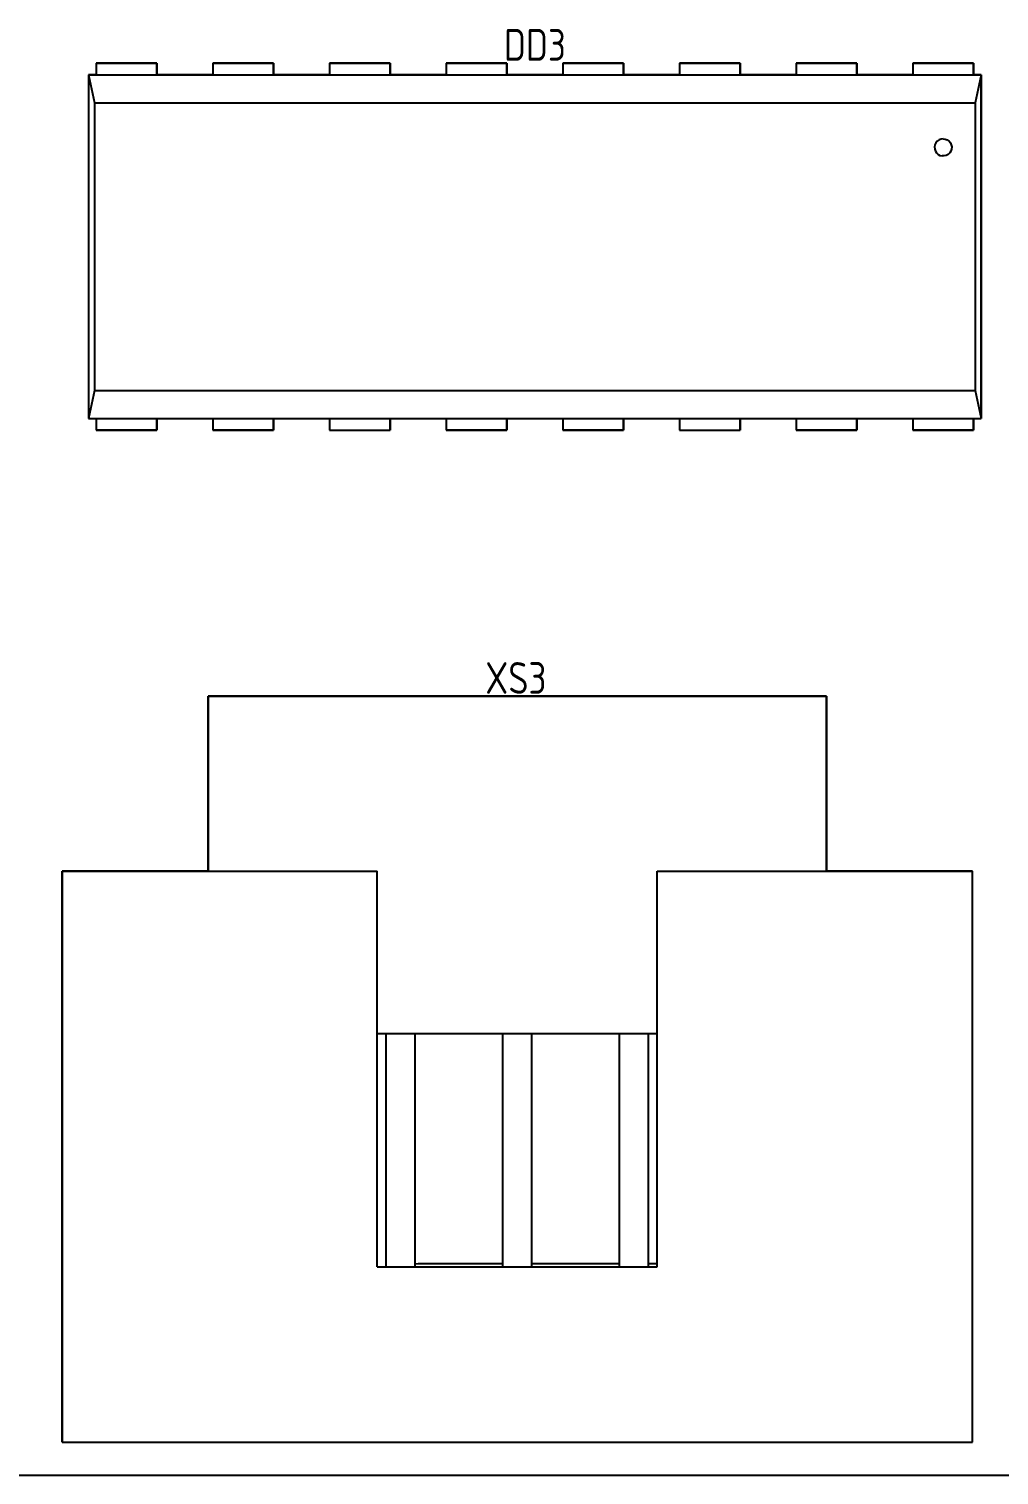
# Model space of a CAD drawing. Header units: inches. Extents: x 0 to 841, y -594 to 0.
# Drawn here: x 259.4 to 301.6, y -455.4 to -392.4 of the extents above; entities that cross this region are included whole.
import ezdxf

# ---------------------------------------------------------------- set-up
doc = ezdxf.new("R2010")
doc.units = ezdxf.units.IN
doc.header["$MEASUREMENT"] = 0
doc.styles.add('GOST type A0', font='GOST_A.TTF', dxfattribs={"height": 2.116667})

msp = doc.modelspace()

# ---------------------------------------------------------------- linework, layer by layer
at = {"color": 7, "true_color": 0xffffff}
for p, q in [((264.926, -393.9), (262.286, -393.9)), ((262.286, -393.9), (262.286, -394.41)), ((262.286, -393.9), (262.286, -394.41)), ((262.286, -393.9), (264.926, -393.9)), ((264.926, -394.41), (264.926, -393.9)), ((264.926, -393.9), (264.926, -394.41)), ((270.006, -393.9), (267.366, -393.9)), ((267.366, -393.9), (267.366, -394.41)), ((267.366, -393.9), (267.366, -394.41)), ((267.366, -393.9), (270.006, -393.9)), ((270.006, -394.41), (270.006, -393.9)), ((270.006, -393.9), (270.006, -394.41)), ((275.086, -393.9), (272.446, -393.9)), ((272.446, -393.9), (272.446, -394.41)), ((272.446, -393.9), (272.446, -394.41)), ((272.446, -393.9), (275.086, -393.9)), ((275.086, -394.41), (275.086, -393.9)), ((275.086, -393.9), (275.086, -394.41)), ((280.166, -393.9), (277.526, -393.9)), ((277.526, -393.9), (277.526, -394.41)), ((277.526, -393.9), (277.526, -394.41)), ((277.526, -393.9), (280.166, -393.9)), ((280.166, -394.41), (280.166, -393.9)), ((280.166, -393.9), (280.166, -394.41)), ((285.246, -393.9), (282.606, -393.9)), ((282.606, -393.9), (282.606, -394.41)), ((282.606, -393.9), (282.606, -394.41)), ((282.606, -393.9), (285.246, -393.9)), ((285.246, -394.41), (285.246, -393.9)), ((285.246, -393.9), (285.246, -394.41)), ((290.326, -393.9), (287.686, -393.9)), ((287.686, -393.9), (287.686, -394.41)), ((287.686, -393.9), (287.686, -394.41)), ((287.686, -393.9), (290.326, -393.9)), ((290.326, -394.41), (290.326, -393.9)), ((290.326, -393.9), (290.326, -394.41)), ((295.406, -393.9), (292.766, -393.9)), ((292.766, -393.9), (292.766, -394.41)), ((292.766, -393.9), (292.766, -394.41)), ((292.766, -393.9), (295.406, -393.9)), ((295.406, -394.41), (295.406, -393.9)), ((295.406, -393.9), (295.406, -394.41)), ((300.486, -393.9), (297.846, -393.9)), ((297.846, -393.9), (297.846, -394.41)), ((297.846, -393.9), (297.846, -394.41)), ((297.846, -393.9), (300.486, -393.9)), ((300.486, -394.41), (300.486, -393.9)), ((300.486, -393.9), (300.486, -394.41)), ((262.286, -394.41), (261.954, -394.41)), ((261.954, -394.41), (261.954, -409.372)), ((261.954, -394.41), (300.818, -394.41)), ((261.954, -394.41), (262.21, -395.63)), ((261.954, -394.41), (261.954, -409.372)), ((267.366, -394.41), (264.926, -394.41)), ((272.446, -394.41), (270.006, -394.41)), ((277.526, -394.41), (275.086, -394.41)), ((282.606, -394.41), (280.166, -394.41)), ((287.686, -394.41), (285.246, -394.41)), ((292.766, -394.41), (290.326, -394.41)), ((297.846, -394.41), (295.406, -394.41)), ((300.818, -394.41), (300.486, -394.41)), ((300.818, -394.41), (300.562, -395.63)), ((300.818, -409.372), (300.818, -394.41)), ((300.818, -394.41), (300.818, -409.372)), ((262.21, -395.63), (300.562, -395.63)), ((262.21, -395.63), (262.21, -408.152)), ((300.562, -395.63), (300.562, -408.152)), ((298.81, -397.454), (298.792, -397.546)), ((298.792, -397.546), (298.798, -397.64)), ((298.798, -397.64), (298.828, -397.73)), ((298.85, -397.37), (298.81, -397.454)), ((298.828, -397.73), (298.878, -397.808)), ((298.91, -397.298), (298.85, -397.37)), ((298.986, -397.242), (298.91, -397.298)), ((299.074, -397.208), (298.986, -397.242)), ((299.166, -397.196), (299.074, -397.208)), ((299.166, -397.196), (299.26, -397.208)), ((299.26, -397.208), (299.346, -397.242)), ((299.346, -397.242), (299.422, -397.298)), ((299.422, -397.298), (299.482, -397.37)), ((299.504, -397.73), (299.454, -397.808)), ((299.482, -397.37), (299.522, -397.454)), ((299.534, -397.64), (299.504, -397.73)), ((299.522, -397.454), (299.54, -397.546)), ((299.54, -397.546), (299.534, -397.64)), ((298.878, -397.808), (298.946, -397.872)), ((298.946, -397.872), (299.028, -397.918)), ((299.028, -397.918), (299.12, -397.942)), ((299.214, -397.942), (299.12, -397.942)), ((299.304, -397.918), (299.214, -397.942)), ((299.386, -397.872), (299.304, -397.918)), ((299.454, -397.808), (299.386, -397.872)), ((262.21, -408.152), (261.954, -409.372)), ((262.21, -408.152), (300.562, -408.152)), ((300.562, -408.152), (300.818, -409.372)), ((261.954, -409.372), (262.286, -409.372)), ((261.954, -409.372), (300.818, -409.372)), ((262.286, -409.372), (262.286, -409.882)), ((262.286, -409.372), (262.286, -409.882)), ((264.926, -409.882), (264.926, -409.372)), ((264.926, -409.372), (267.366, -409.372)), ((264.926, -409.372), (264.926, -409.882)), ((267.366, -409.372), (267.366, -409.882)), ((267.366, -409.372), (267.366, -409.882)), ((270.006, -409.882), (270.006, -409.372)), ((270.006, -409.372), (272.446, -409.372)), ((270.006, -409.372), (270.006, -409.882)), ((272.446, -409.372), (272.446, -409.882)), ((272.446, -409.372), (272.446, -409.882)), ((275.086, -409.882), (275.086, -409.372)), ((275.086, -409.372), (277.526, -409.372)), ((275.086, -409.372), (275.086, -409.882)), ((277.526, -409.372), (277.526, -409.882)), ((277.526, -409.372), (277.526, -409.882)), ((280.166, -409.882), (280.166, -409.372)), ((280.166, -409.372), (282.606, -409.372)), ((280.166, -409.372), (280.166, -409.882)), ((282.606, -409.372), (282.606, -409.882)), ((282.606, -409.372), (282.606, -409.882)), ((285.246, -409.882), (285.246, -409.372)), ((285.246, -409.372), (287.686, -409.372)), ((285.246, -409.372), (285.246, -409.882)), ((287.686, -409.372), (287.686, -409.882)), ((287.686, -409.372), (287.686, -409.882)), ((290.326, -409.882), (290.326, -409.372)), ((290.326, -409.372), (292.766, -409.372)), ((290.326, -409.372), (290.326, -409.882)), ((292.766, -409.372), (292.766, -409.882)), ((292.766, -409.372), (292.766, -409.882)), ((295.406, -409.882), (295.406, -409.372)), ((295.406, -409.372), (297.846, -409.372)), ((295.406, -409.372), (295.406, -409.882)), ((297.846, -409.372), (297.846, -409.882)), ((297.846, -409.372), (297.846, -409.882)), ((300.486, -409.882), (300.486, -409.372)), ((300.486, -409.372), (300.818, -409.372)), ((300.486, -409.372), (300.486, -409.882)), ((262.286, -409.882), (264.926, -409.882)), ((264.926, -409.882), (262.286, -409.882)), ((267.366, -409.882), (270.006, -409.882)), ((270.006, -409.882), (267.366, -409.882)), ((272.446, -409.882), (275.086, -409.882)), ((272.446, -409.882), (275.086, -409.882)), ((277.526, -409.882), (280.166, -409.882)), ((280.166, -409.882), (277.526, -409.882)), ((282.606, -409.882), (285.246, -409.882)), ((285.246, -409.882), (282.606, -409.882)), ((287.686, -409.882), (290.326, -409.882)), ((287.686, -409.882), (290.326, -409.882)), ((292.766, -409.882), (295.406, -409.882)), ((295.406, -409.882), (292.766, -409.882)), ((297.846, -409.882), (300.486, -409.882)), ((300.486, -409.882), (297.846, -409.882)), ((294.088, -421.454), (267.164, -421.454)), ((267.164, -421.454), (267.164, -429.074)), ((267.164, -421.454), (294.088, -421.454)), ((267.164, -429.074), (267.164, -421.454)), ((294.088, -429.074), (294.088, -421.454)), ((294.088, -421.454), (294.088, -429.074)), ((260.814, -429.074), (260.814, -453.916)), ((267.164, -429.074), (260.814, -429.074)), ((260.814, -429.074), (274.53, -429.074)), ((260.814, -453.916), (260.814, -429.074)), ((274.53, -446.296), (274.53, -429.074)), ((286.722, -446.296), (286.722, -429.074)), ((286.722, -429.074), (300.438, -429.074)), ((300.438, -429.074), (294.088, -429.074)), ((300.438, -453.916), (300.438, -429.074)), ((300.438, -453.916), (300.438, -429.074)), ((274.53, -436.136), (286.722, -436.136)), ((274.53, -436.136), (286.722, -436.136)), ((274.91, -446.296), (274.91, -436.136)), ((276.18, -446.296), (276.18, -436.136)), ((279.99, -446.296), (279.99, -436.136)), ((281.26, -446.296), (281.26, -436.136)), ((285.07, -446.296), (285.07, -436.136)), ((286.34, -446.296), (286.34, -436.136)), ((276.18, -446.16), (276.308, -446.142)), ((276.308, -446.142), (279.99, -446.142)), ((281.26, -446.142), (285.07, -446.142)), ((286.34, -446.142), (286.722, -446.142)), ((274.53, -446.296), (286.722, -446.296)), ((260.814, -453.916), (300.438, -453.916)), ((260.814, -453.916), (300.438, -453.916))]:
    msp.add_line(p, q, dxfattribs=at)
at = {"color": 18, "true_color": 0x000000}
for p, q in [((264.926, -393.9), (262.286, -393.9)), ((262.286, -393.9), (262.286, -394.41)), ((262.286, -393.9), (262.286, -394.41)), ((262.286, -393.9), (264.926, -393.9)), ((264.926, -394.41), (264.926, -393.9)), ((264.926, -393.9), (264.926, -394.41)), ((270.006, -393.9), (267.366, -393.9)), ((267.366, -393.9), (267.366, -394.41)), ((267.366, -393.9), (267.366, -394.41)), ((267.366, -393.9), (270.006, -393.9)), ((270.006, -394.41), (270.006, -393.9)), ((270.006, -393.9), (270.006, -394.41)), ((275.086, -393.9), (272.446, -393.9)), ((272.446, -393.9), (272.446, -394.41)), ((272.446, -393.9), (272.446, -394.41)), ((272.446, -393.9), (275.086, -393.9)), ((275.086, -394.41), (275.086, -393.9)), ((275.086, -393.9), (275.086, -394.41)), ((280.166, -393.9), (277.526, -393.9)), ((277.526, -393.9), (277.526, -394.41)), ((277.526, -393.9), (277.526, -394.41)), ((277.526, -393.9), (280.166, -393.9)), ((280.166, -394.41), (280.166, -393.9)), ((280.166, -393.9), (280.166, -394.41)), ((285.246, -393.9), (282.606, -393.9)), ((282.606, -393.9), (282.606, -394.41)), ((282.606, -393.9), (282.606, -394.41)), ((282.606, -393.9), (285.246, -393.9)), ((285.246, -394.41), (285.246, -393.9)), ((285.246, -393.9), (285.246, -394.41)), ((290.326, -393.9), (287.686, -393.9)), ((287.686, -393.9), (287.686, -394.41)), ((287.686, -393.9), (287.686, -394.41)), ((287.686, -393.9), (290.326, -393.9)), ((290.326, -394.41), (290.326, -393.9)), ((290.326, -393.9), (290.326, -394.41)), ((295.406, -393.9), (292.766, -393.9)), ((292.766, -393.9), (292.766, -394.41)), ((292.766, -393.9), (292.766, -394.41)), ((292.766, -393.9), (295.406, -393.9)), ((295.406, -394.41), (295.406, -393.9)), ((295.406, -393.9), (295.406, -394.41)), ((300.486, -393.9), (297.846, -393.9)), ((297.846, -393.9), (297.846, -394.41)), ((297.846, -393.9), (297.846, -394.41)), ((297.846, -393.9), (300.486, -393.9)), ((300.486, -394.41), (300.486, -393.9)), ((300.486, -393.9), (300.486, -394.41)), ((262.286, -394.41), (261.954, -394.41)), ((261.954, -394.41), (261.954, -409.372)), ((261.954, -394.41), (300.818, -394.41)), ((261.954, -394.41), (262.21, -395.63)), ((261.954, -394.41), (261.954, -409.372)), ((267.366, -394.41), (264.926, -394.41)), ((272.446, -394.41), (270.006, -394.41)), ((277.526, -394.41), (275.086, -394.41)), ((282.606, -394.41), (280.166, -394.41)), ((287.686, -394.41), (285.246, -394.41)), ((292.766, -394.41), (290.326, -394.41)), ((297.846, -394.41), (295.406, -394.41)), ((300.818, -394.41), (300.486, -394.41)), ((300.818, -394.41), (300.562, -395.63)), ((300.818, -409.372), (300.818, -394.41)), ((300.818, -394.41), (300.818, -409.372)), ((262.21, -395.63), (300.562, -395.63)), ((262.21, -395.63), (262.21, -408.152)), ((300.562, -395.63), (300.562, -408.152)), ((298.81, -397.454), (298.792, -397.546)), ((298.792, -397.546), (298.798, -397.64)), ((298.798, -397.64), (298.828, -397.73)), ((298.85, -397.37), (298.81, -397.454)), ((298.828, -397.73), (298.878, -397.808)), ((298.91, -397.298), (298.85, -397.37)), ((298.986, -397.242), (298.91, -397.298)), ((299.074, -397.208), (298.986, -397.242)), ((299.166, -397.196), (299.074, -397.208)), ((299.166, -397.196), (299.26, -397.208)), ((299.26, -397.208), (299.346, -397.242)), ((299.346, -397.242), (299.422, -397.298)), ((299.422, -397.298), (299.482, -397.37)), ((299.504, -397.73), (299.454, -397.808)), ((299.482, -397.37), (299.522, -397.454)), ((299.534, -397.64), (299.504, -397.73)), ((299.522, -397.454), (299.54, -397.546)), ((299.54, -397.546), (299.534, -397.64)), ((298.878, -397.808), (298.946, -397.872)), ((298.946, -397.872), (299.028, -397.918)), ((299.028, -397.918), (299.12, -397.942)), ((299.214, -397.942), (299.12, -397.942)), ((299.304, -397.918), (299.214, -397.942)), ((299.386, -397.872), (299.304, -397.918)), ((299.454, -397.808), (299.386, -397.872)), ((262.21, -408.152), (261.954, -409.372)), ((262.21, -408.152), (300.562, -408.152)), ((300.562, -408.152), (300.818, -409.372)), ((261.954, -409.372), (262.286, -409.372)), ((261.954, -409.372), (300.818, -409.372)), ((262.286, -409.372), (262.286, -409.882)), ((262.286, -409.372), (262.286, -409.882)), ((264.926, -409.882), (264.926, -409.372)), ((264.926, -409.372), (267.366, -409.372)), ((264.926, -409.372), (264.926, -409.882)), ((267.366, -409.372), (267.366, -409.882)), ((267.366, -409.372), (267.366, -409.882)), ((270.006, -409.882), (270.006, -409.372)), ((270.006, -409.372), (272.446, -409.372)), ((270.006, -409.372), (270.006, -409.882)), ((272.446, -409.372), (272.446, -409.882)), ((272.446, -409.372), (272.446, -409.882)), ((275.086, -409.882), (275.086, -409.372)), ((275.086, -409.372), (277.526, -409.372)), ((275.086, -409.372), (275.086, -409.882)), ((277.526, -409.372), (277.526, -409.882)), ((277.526, -409.372), (277.526, -409.882)), ((280.166, -409.882), (280.166, -409.372)), ((280.166, -409.372), (282.606, -409.372)), ((280.166, -409.372), (280.166, -409.882)), ((282.606, -409.372), (282.606, -409.882)), ((282.606, -409.372), (282.606, -409.882)), ((285.246, -409.882), (285.246, -409.372)), ((285.246, -409.372), (287.686, -409.372)), ((285.246, -409.372), (285.246, -409.882)), ((287.686, -409.372), (287.686, -409.882)), ((287.686, -409.372), (287.686, -409.882)), ((290.326, -409.882), (290.326, -409.372)), ((290.326, -409.372), (292.766, -409.372)), ((290.326, -409.372), (290.326, -409.882)), ((292.766, -409.372), (292.766, -409.882)), ((292.766, -409.372), (292.766, -409.882)), ((295.406, -409.882), (295.406, -409.372)), ((295.406, -409.372), (297.846, -409.372)), ((295.406, -409.372), (295.406, -409.882)), ((297.846, -409.372), (297.846, -409.882)), ((297.846, -409.372), (297.846, -409.882)), ((300.486, -409.882), (300.486, -409.372)), ((300.486, -409.372), (300.818, -409.372)), ((300.486, -409.372), (300.486, -409.882)), ((262.286, -409.882), (264.926, -409.882)), ((264.926, -409.882), (262.286, -409.882)), ((267.366, -409.882), (270.006, -409.882)), ((270.006, -409.882), (267.366, -409.882)), ((272.446, -409.882), (275.086, -409.882)), ((272.446, -409.882), (275.086, -409.882)), ((277.526, -409.882), (280.166, -409.882)), ((280.166, -409.882), (277.526, -409.882)), ((282.606, -409.882), (285.246, -409.882)), ((285.246, -409.882), (282.606, -409.882)), ((287.686, -409.882), (290.326, -409.882)), ((287.686, -409.882), (290.326, -409.882)), ((292.766, -409.882), (295.406, -409.882)), ((295.406, -409.882), (292.766, -409.882)), ((297.846, -409.882), (300.486, -409.882)), ((300.486, -409.882), (297.846, -409.882)), ((294.088, -421.454), (267.164, -421.454)), ((267.164, -421.454), (267.164, -429.074)), ((267.164, -421.454), (294.088, -421.454)), ((267.164, -429.074), (267.164, -421.454)), ((294.088, -429.074), (294.088, -421.454)), ((294.088, -421.454), (294.088, -429.074)), ((260.814, -429.074), (260.814, -453.916)), ((267.164, -429.074), (260.814, -429.074)), ((260.814, -429.074), (274.53, -429.074)), ((260.814, -453.916), (260.814, -429.074)), ((274.53, -446.296), (274.53, -429.074)), ((286.722, -446.296), (286.722, -429.074)), ((286.722, -429.074), (300.438, -429.074)), ((300.438, -429.074), (294.088, -429.074)), ((300.438, -453.916), (300.438, -429.074)), ((300.438, -453.916), (300.438, -429.074)), ((274.53, -436.136), (286.722, -436.136)), ((274.53, -436.136), (286.722, -436.136)), ((274.91, -446.296), (274.91, -436.136)), ((276.18, -446.296), (276.18, -436.136)), ((279.99, -446.296), (279.99, -436.136)), ((281.26, -446.296), (281.26, -436.136)), ((285.07, -446.296), (285.07, -436.136)), ((286.34, -446.296), (286.34, -436.136)), ((276.18, -446.16), (276.308, -446.142)), ((276.308, -446.142), (279.99, -446.142)), ((281.26, -446.142), (285.07, -446.142)), ((286.34, -446.142), (286.722, -446.142)), ((274.53, -446.296), (286.722, -446.296)), ((260.814, -453.916), (300.438, -453.916)), ((260.814, -453.916), (300.438, -453.916)), ((196.646, -455.354), (416.846, -455.354))]:
    msp.add_line(p, q, dxfattribs=at)

# ---------------------------------------------------------------- texts
at = {"color": 18, "true_color": 0x000000, "style": 'GOST type A0'}
for s, p in [('DD3', (280.043, -393.796)), ('XS3', (279.23, -421.35))]:
    msp.add_text(s, height=1.3796, dxfattribs=at).set_placement(p)

doc.saveas('drawing.dxf')
